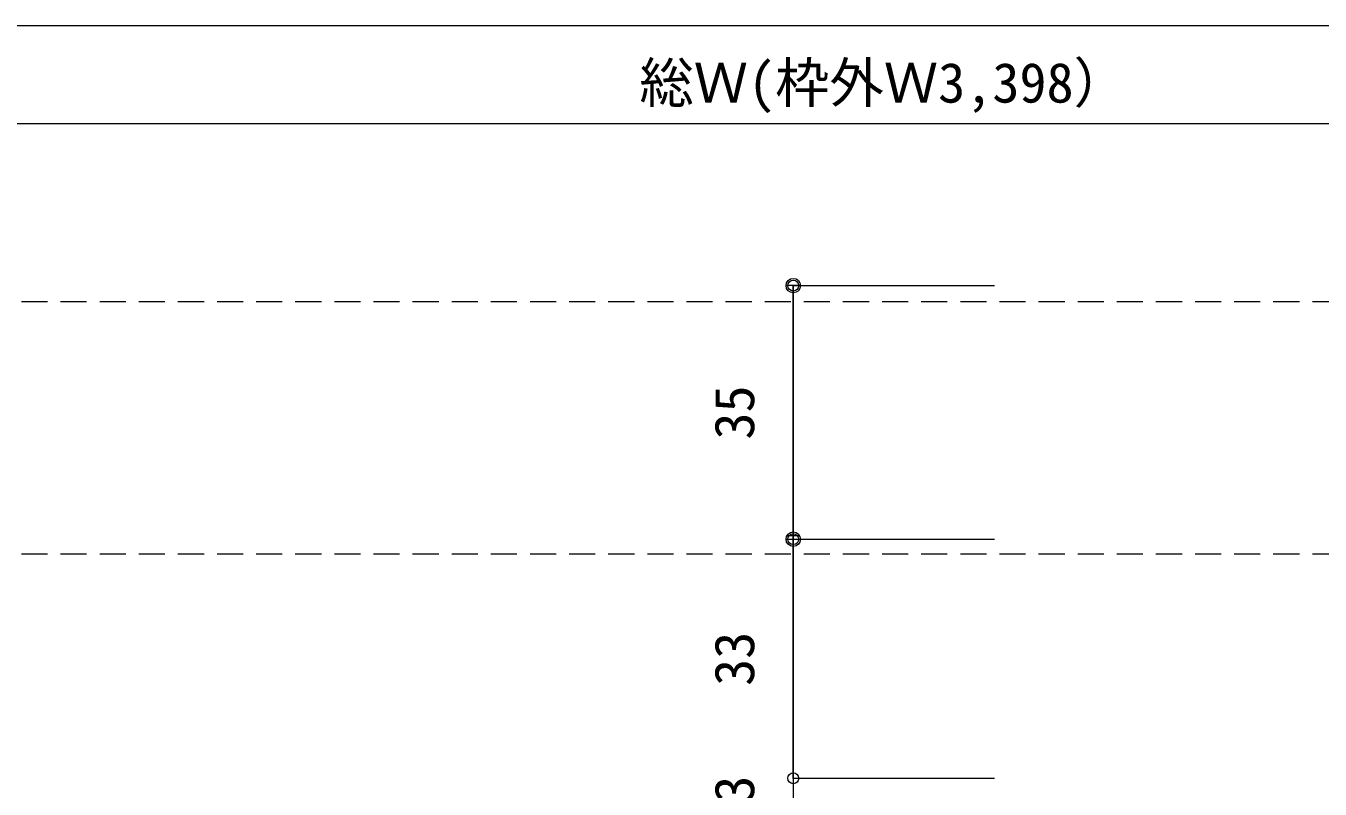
# Model space of a CAD drawing. Units: millimetres on the paper, enlarged 5 times, with parts at other scales. Extents: x -992 to 1008, y -685 to 700.
# Drawn here: x -589.6 to -291.8, y -226.8 to -51.2 of the extents above; entities that cross this region are included whole.
import ezdxf
from ezdxf.enums import TextEntityAlignment as Align

# ---------------------------------------------------------------- set-up
doc = ezdxf.new("R2010")
doc.units = ezdxf.units.MM
doc.header["$LTSCALE"] = 5
doc.header["$PDMODE"] = 32
doc.header["$PDSIZE"] = 2.5
doc.linetypes.add('DASHED1', pattern=[1.8, 1.2, -0.6])
for name, color, linetype, lineweight in [('1-0_H-SYM', 7, 'Continuous', 20), ('1-1_0', 7, 'Continuous', 20), ('2-0_18', 7, 'Continuous', 18)]:
    doc.layers.add(name, color=color, linetype=linetype, lineweight=lineweight)
doc.styles.add('ＭＳ ゴシック', font='')
doc.styles.get('ＭＳ ゴシック').set_extended_font_data('MS Gothic')

msp = doc.modelspace()

# ---------------------------------------------------------------- linework, layer by layer
at = {"layer": '1-0_H-SYM'}
msp.add_line((197.5, -51.25), (-967.5, -51.25), dxfattribs=at)
msp.add_line((197.5, -51.25), (-967.5, -51.25), dxfattribs=at)
at = {"layer": '1-1_0'}
msp.add_line((197.5, -51.25), (-967.5, -51.25), dxfattribs=at)
msp.add_line((197.5, -51.25), (-967.5, -51.25), dxfattribs=at)
at = {"layer": '2-0_18', "color": 4}
for p, q in [((-783.603, -73.736), (-0.788, -73.736)), ((-413.031, -169.343), (-413.031, -111.01)), ((-413.031, -111.01), (-366.71, -111.01)), ((-414.475, -168.51), (-411.588, -168.51)), ((-413.031, -224.343), (-413.031, -169.343)), ((-413.031, -169.343), (-366.71, -169.343)), ((-413.031, -224.343), (-366.71, -224.343))]:
    msp.add_line(p, q, dxfattribs=at)
at = {"layer": '2-0_18'}
msp.add_line((-411.365, -111.01), (-414.698, -111.01), dxfattribs=at)
at = {"layer": '2-0_18', "color": 4, "lineweight": 9}
for p, q in [((-413.031, -111.01), (-413.031, -169.343)), ((-413.031, -111.01), (-366.71, -111.01)), ((-413.031, -169.343), (-366.71, -169.343)), ((-413.031, -169.343), (-413.031, -224.343)), ((-413.031, -169.343), (-366.71, -169.343)), ((-413.031, -224.343), (-366.71, -224.343)), ((-413.031, -224.343), (-413.031, -229.343))]:
    msp.add_line(p, q, dxfattribs=at)
at = {"layer": '2-0_18', "linetype": 'DASHED1', "lineweight": 20}
for p, q in [((-743.603, -114.677), (-40.788, -114.677)), ((-414.698, -169.343), (-411.365, -169.343)), ((-743.603, -172.677), (-40.788, -172.677))]:
    msp.add_line(p, q, dxfattribs=at)
at = {"layer": '2-0_18', "color": 4}
for centre in [(-413.031, -111.01), (-413.031, -169.343)]:
    msp.add_circle(centre, 1.667, dxfattribs=at)
at = {"layer": '2-0_18', "color": 1}
for p in [(-413.031, -111.01), (-413.031, -169.343)]:
    msp.add_point(p, dxfattribs=at)
at = {"layer": '2-0_18', "color": 5}
for p in [(-413.031, -111.01), (-413.031, -169.343), (-413.031, -224.343)]:
    msp.add_point(p, dxfattribs=at)
at = {"layer": '2-0_18', "color": 4}
for p in [(-413.031, -111.01), (-413.031, -169.343)]:
    msp.add_point(p, dxfattribs=at)

# ---------------------------------------------------------------- texts
at = {"layer": '2-0_18', "style": 'ＭＳ ゴシック'}
msp.add_text('総Ｗ(枠外Ｗ3,398）', height=9.164, dxfattribs=at).set_placement((-448.445, -71.653), align=Align.BOTTOM_LEFT)
for s, p in [('35', (-419.281, -146.427)), ('33', (-419.281, -203.093)), ('3', (-419.281, -229.968))]:
    msp.add_text(s, height=9.164, rotation=90, dxfattribs=at).set_placement(p, align=Align.BOTTOM_LEFT)

doc.saveas('drawing.dxf')
